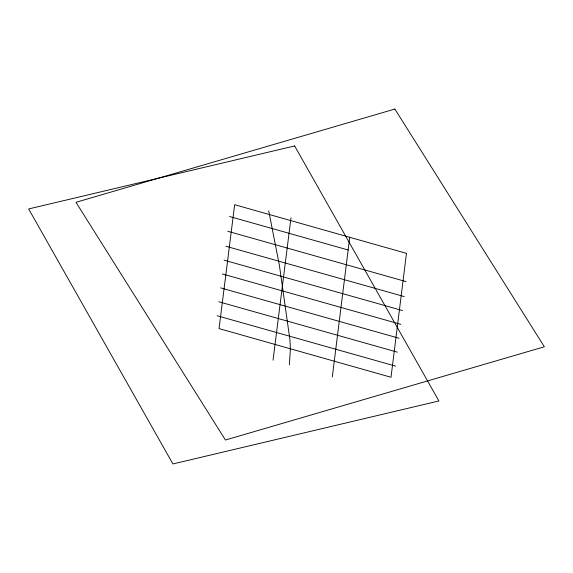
<?xml version="1.0" encoding="UTF-8"?>
<svg xmlns="http://www.w3.org/2000/svg" width="573" height="573" viewBox="0 0 573 573"><rect width="100%" height="100%" fill="white"/><g stroke="black" fill="none" stroke-linecap="round" stroke-linejoin="round"><path stroke-width="0.86" d="M289.379 364.793L290.382 348.957L289.967 340.061L279.38 265.213L268.73 210.885M332.311 376.948L349.695 237.594M273.049 360.166L291.005 217.726M229.572 216.515L348.148 249.993M227.732 231.256L406.114 281.622M225.848 246.225L404.244 296.592M224.086 260.171L402.504 310.545M222.353 273.951L400.785 324.325M220.598 287.868L399.044 338.249M218.85 301.756L397.311 352.144M217.088 315.73L395.563 366.118M406.472 253.359L391.008 377.27L219.051 328.587L234.658 204.704L406.472 253.359M394.861 109.049L75.965 202.305L225.454 440.028L544.35 346.772L394.861 109.049M294.629 145.943L28.65 208.944L172.917 463.951L438.897 400.957L294.629 145.943"/></g></svg>
